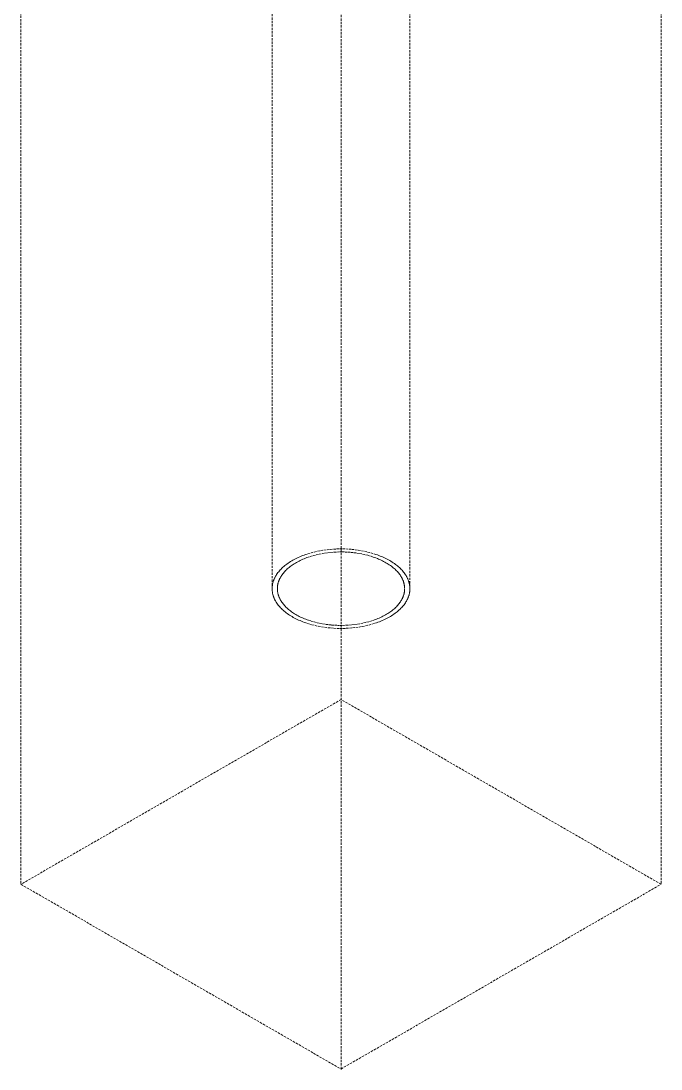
# Model space of a CAD drawing. Header units: millimetres. Extents: x -124 to 15640, y 659 to 4121.
# Drawn here: x 15286 to 15640, y 1687 to 2266 of the extents above; entities that cross this region are included whole.
import ezdxf

# ---------------------------------------------------------------- set-up
doc = ezdxf.new("R2010")
doc.units = ezdxf.units.MM
doc.linetypes.add('HIDDEN', pattern=[1.905, 1.27, -0.635])
doc.layers.add('ZANO_R_przerywana', color=7, linetype='HIDDEN', lineweight=0)

msp = doc.modelspace()

# ---------------------------------------------------------------- linework, layer by layer
at = {"layer": 'ZANO_R_przerywana'}
for p, q in [((15425.1, 1952.25), (15425.1, 2512.68)), ((15501.2, 2512.68), (15501.2, 1952.25)), ((15286.37, 2442.15), (15286.37, 1788.95)), ((15639.93, 2442.15), (15639.93, 1788.95)), ((15463.15, 1686.89), (15463.15, 2340.09)), ((15438.04, 1968.76), (15437.31, 1968.38)), ((15438.79, 1969.13), (15438.04, 1968.76)), ((15439.55, 1969.49), (15438.79, 1969.13)), ((15440.33, 1969.83), (15439.55, 1969.49)), ((15441.12, 1970.17), (15440.33, 1969.83)), ((15441.92, 1970.49), (15441.12, 1970.17)), ((15442.07, 1968.49), (15441.35, 1968.17)), ((15442.74, 1970.8), (15441.92, 1970.49)), ((15442.8, 1968.8), (15442.07, 1968.49)), ((15443.57, 1971.09), (15442.74, 1970.8)), ((15443.54, 1969.1), (15442.8, 1968.8)), ((15444.3, 1969.38), (15443.54, 1969.1)), ((15444.41, 1971.37), (15443.57, 1971.09)), ((15445.06, 1969.65), (15444.3, 1969.38)), ((15446.11, 1971.9), (15444.41, 1971.37)), ((15445.84, 1969.92), (15445.06, 1969.65)), ((15447.41, 1970.4), (15445.84, 1969.92)), ((15447.85, 1972.37), (15446.11, 1971.9)), ((15449.01, 1970.83), (15447.41, 1970.4)), ((15449.6, 1972.78), (15447.85, 1972.37)), ((15450.63, 1971.22), (15449.01, 1970.83)), ((15451.37, 1973.14), (15449.6, 1972.78)), ((15452.27, 1971.55), (15450.63, 1971.22)), ((15453.15, 1973.45), (15451.37, 1973.14)), ((15453.92, 1971.84), (15452.27, 1971.55)), ((15454.93, 1973.7), (15453.15, 1973.45)), ((15455.56, 1972.07), (15453.92, 1971.84)), ((15456.71, 1973.91), (15454.93, 1973.7)), ((15457.2, 1972.26), (15455.56, 1972.07)), ((15458.47, 1974.06), (15456.71, 1973.91)), ((15458.83, 1972.39), (15457.2, 1972.26)), ((15460.22, 1974.16), (15458.47, 1974.06)), ((15460.44, 1972.49), (15458.83, 1972.39)), ((15461.94, 1974.21), (15460.22, 1974.16)), ((15462.04, 1972.54), (15460.44, 1972.49)), ((15463.64, 1974.22), (15461.94, 1974.21)), ((15463.6, 1972.55), (15462.04, 1972.54)), ((15465.15, 1972.51), (15463.6, 1972.55)), ((15465.31, 1974.19), (15463.64, 1974.22)), ((15466.71, 1972.44), (15465.15, 1972.51)), ((15467, 1974.11), (15465.31, 1974.19)), ((15468.29, 1972.33), (15466.71, 1972.44)), ((15468.72, 1973.99), (15467, 1974.11)), ((15469.89, 1972.17), (15468.29, 1972.33)), ((15470.45, 1973.81), (15468.72, 1973.99)), ((15471.5, 1971.97), (15469.89, 1972.17)), ((15472.18, 1973.59), (15470.45, 1973.81)), ((15473.1, 1971.72), (15471.5, 1971.97)), ((15473.93, 1973.32), (15472.18, 1973.59)), ((15474.71, 1971.42), (15473.1, 1971.72)), ((15475.66, 1973), (15473.93, 1973.32)), ((15476.31, 1971.07), (15474.71, 1971.42)), ((15477.39, 1972.62), (15475.66, 1973)), ((15477.89, 1970.68), (15476.31, 1971.07)), ((15479.11, 1972.2), (15477.39, 1972.62)), ((15479.45, 1970.23), (15477.89, 1970.68)), ((15480.8, 1971.72), (15479.11, 1972.2)), ((15480.98, 1969.74), (15479.45, 1970.23)), ((15482.45, 1971.18), (15480.8, 1971.72)), ((15481.74, 1969.48), (15480.98, 1969.74)), ((15482.48, 1969.2), (15481.74, 1969.48)), ((15483.27, 1970.9), (15482.45, 1971.18)), ((15483.22, 1968.92), (15482.48, 1969.2)), ((15483.94, 1968.62), (15483.22, 1968.92)), ((15484.08, 1970.6), (15483.27, 1970.9)), ((15484.65, 1968.31), (15483.94, 1968.62)), ((15484.87, 1970.29), (15484.08, 1970.6)), ((15485.65, 1969.97), (15484.87, 1970.29)), ((15486.42, 1969.63), (15485.65, 1969.97)), ((15487.18, 1969.29), (15486.42, 1969.63)), ((15487.92, 1968.93), (15487.18, 1969.29)), ((15488.65, 1968.56), (15487.92, 1968.93)), ((15489.36, 1968.18), (15488.65, 1968.56)), ((15430.04, 1963.08), (15429.58, 1962.6)), ((15430.53, 1963.57), (15430.04, 1963.08)), ((15431.04, 1964.04), (15430.53, 1963.57)), ((15431.57, 1964.51), (15431.04, 1964.04)), ((15432.13, 1964.98), (15431.57, 1964.51)), ((15432.7, 1965.43), (15432.13, 1964.98)), ((15433.02, 1962.7), (15432.57, 1962.26)), ((15433.3, 1965.88), (15432.7, 1965.43)), ((15433.49, 1963.14), (15433.02, 1962.7)), ((15433.92, 1966.32), (15433.3, 1965.88)), ((15433.98, 1963.58), (15433.49, 1963.14)), ((15434.56, 1966.75), (15433.92, 1966.32)), ((15434.49, 1964.01), (15433.98, 1963.58)), ((15435.03, 1964.43), (15434.49, 1964.01)), ((15435.22, 1967.17), (15434.56, 1966.75)), ((15435.58, 1964.84), (15435.03, 1964.43)), ((15435.9, 1967.59), (15435.22, 1967.17)), ((15436.15, 1965.25), (15435.58, 1964.84)), ((15436.59, 1967.99), (15435.9, 1967.59)), ((15436.74, 1965.65), (15436.15, 1965.25)), ((15437.31, 1968.38), (15436.59, 1967.99)), ((15437.35, 1966.04), (15436.74, 1965.65)), ((15437.97, 1966.42), (15437.35, 1966.04)), ((15438.62, 1966.79), (15437.97, 1966.42)), ((15439.28, 1967.15), (15438.62, 1966.79)), ((15439.95, 1967.5), (15439.28, 1967.15)), ((15440.64, 1967.84), (15439.95, 1967.5)), ((15441.35, 1968.17), (15440.64, 1967.84)), ((15485.35, 1967.99), (15484.65, 1968.31)), ((15486.03, 1967.66), (15485.35, 1967.99)), ((15486.71, 1967.32), (15486.03, 1967.66)), ((15487.36, 1966.96), (15486.71, 1967.32)), ((15488, 1966.6), (15487.36, 1966.96)), ((15488.63, 1966.23), (15488, 1966.6)), ((15489.24, 1965.85), (15488.63, 1966.23)), ((15489.83, 1965.47), (15489.24, 1965.85)), ((15490.05, 1967.79), (15489.36, 1968.18)), ((15490.4, 1965.07), (15489.83, 1965.47)), ((15490.73, 1967.39), (15490.05, 1967.79)), ((15490.96, 1964.67), (15490.4, 1965.07)), ((15491.39, 1966.98), (15490.73, 1967.39)), ((15491.49, 1964.25), (15490.96, 1964.67)), ((15492.03, 1966.56), (15491.39, 1966.98)), ((15492.01, 1963.84), (15491.49, 1964.25)), ((15492.51, 1963.41), (15492.01, 1963.84)), ((15492.65, 1966.13), (15492.03, 1966.56)), ((15492.99, 1962.98), (15492.51, 1963.41)), ((15493.25, 1965.69), (15492.65, 1966.13)), ((15493.45, 1962.54), (15492.99, 1962.98)), ((15493.83, 1965.24), (15493.25, 1965.69)), ((15494.39, 1964.79), (15493.83, 1965.24)), ((15494.93, 1964.33), (15494.39, 1964.79)), ((15495.45, 1963.86), (15494.93, 1964.33)), ((15495.95, 1963.39), (15495.45, 1963.86)), ((15496.42, 1962.91), (15495.95, 1963.39)), ((15496.87, 1962.43), (15496.42, 1962.91)), ((15426.01, 1957.04), (15425.92, 1956.79)), ((15426.11, 1957.29), (15426.01, 1957.04)), ((15426.22, 1957.55), (15426.11, 1957.29)), ((15426.33, 1957.81), (15426.22, 1957.55)), ((15426.45, 1958.06), (15426.33, 1957.81)), ((15426.58, 1958.32), (15426.45, 1958.06)), ((15426.71, 1958.57), (15426.58, 1958.32)), ((15426.84, 1958.83), (15426.71, 1958.57)), ((15426.98, 1959.08), (15426.84, 1958.83)), ((15427.13, 1959.34), (15426.98, 1959.08)), ((15427.28, 1959.59), (15427.13, 1959.34)), ((15427.61, 1960.1), (15427.28, 1959.59)), ((15427.95, 1960.6), (15427.61, 1960.1)), ((15428.33, 1961.11), (15427.95, 1960.6)), ((15428.72, 1961.61), (15428.33, 1961.11)), ((15429.14, 1962.1), (15428.72, 1961.61)), ((15428.94, 1956.91), (15428.84, 1956.68)), ((15429.04, 1957.15), (15428.94, 1956.91)), ((15429.14, 1957.38), (15429.04, 1957.15)), ((15429.58, 1962.6), (15429.14, 1962.1)), ((15429.25, 1957.62), (15429.14, 1957.38)), ((15429.36, 1957.85), (15429.25, 1957.62)), ((15429.48, 1958.09), (15429.36, 1957.85)), ((15429.61, 1958.33), (15429.48, 1958.09)), ((15429.74, 1958.56), (15429.61, 1958.33)), ((15429.88, 1958.8), (15429.74, 1958.56)), ((15430.02, 1959.03), (15429.88, 1958.8)), ((15430.32, 1959.5), (15430.02, 1959.03)), ((15430.64, 1959.97), (15430.32, 1959.5)), ((15430.98, 1960.43), (15430.64, 1959.97)), ((15431.34, 1960.89), (15430.98, 1960.43)), ((15431.73, 1961.35), (15431.34, 1960.89)), ((15432.14, 1961.81), (15431.73, 1961.35)), ((15432.57, 1962.26), (15432.14, 1961.81)), ((15493.88, 1962.1), (15493.45, 1962.54)), ((15494.3, 1961.65), (15493.88, 1962.1)), ((15494.7, 1961.2), (15494.3, 1961.65)), ((15495.07, 1960.75), (15494.7, 1961.2)), ((15495.42, 1960.29), (15495.07, 1960.75)), ((15495.76, 1959.83), (15495.42, 1960.29)), ((15496.07, 1959.37), (15495.76, 1959.83)), ((15496.36, 1958.9), (15496.07, 1959.37)), ((15496.5, 1958.67), (15496.36, 1958.9)), ((15496.63, 1958.44), (15496.5, 1958.67)), ((15496.75, 1958.2), (15496.63, 1958.44)), ((15496.88, 1957.97), (15496.75, 1958.2)), ((15497.3, 1961.94), (15496.87, 1962.43)), ((15496.99, 1957.74), (15496.88, 1957.97)), ((15497.1, 1957.5), (15496.99, 1957.74)), ((15497.21, 1957.27), (15497.1, 1957.5)), ((15497.31, 1957.04), (15497.21, 1957.27)), ((15497.7, 1961.45), (15497.3, 1961.94)), ((15497.4, 1956.8), (15497.31, 1957.04)), ((15498.09, 1960.96), (15497.7, 1961.45)), ((15498.45, 1960.46), (15498.09, 1960.96)), ((15498.78, 1959.96), (15498.45, 1960.46)), ((15499.1, 1959.45), (15498.78, 1959.96)), ((15499.25, 1959.2), (15499.1, 1959.45)), ((15499.39, 1958.95), (15499.25, 1959.2)), ((15499.53, 1958.7), (15499.39, 1958.95)), ((15499.66, 1958.44), (15499.53, 1958.7)), ((15499.78, 1958.19), (15499.66, 1958.44)), ((15499.9, 1957.94), (15499.78, 1958.19)), ((15500.02, 1957.68), (15499.9, 1957.94)), ((15500.13, 1957.43), (15500.02, 1957.68)), ((15500.23, 1957.18), (15500.13, 1957.43)), ((15500.33, 1956.92), (15500.23, 1957.18)), ((15500.42, 1956.67), (15500.33, 1956.92)), ((15425.11, 1952.78), (15425.1, 1952.54)), ((15425.1, 1952.54), (15425.1, 1952.3)), ((15425.1, 1952.25), (15425.1, 1952.01)), ((15425.1, 1952.01), (15425.11, 1951.77)), ((15425.12, 1953.03), (15425.11, 1952.78)), ((15425.11, 1951.77), (15425.12, 1951.52)), ((15425.14, 1953.27), (15425.12, 1953.03)), ((15425.12, 1951.52), (15425.14, 1951.28)), ((15425.16, 1953.52), (15425.14, 1953.27)), ((15425.14, 1951.28), (15425.16, 1951.03)), ((15425.19, 1953.76), (15425.16, 1953.52)), ((15425.22, 1954.01), (15425.19, 1953.76)), ((15425.26, 1954.26), (15425.22, 1954.01)), ((15425.3, 1954.51), (15425.26, 1954.26)), ((15425.35, 1954.76), (15425.3, 1954.51)), ((15425.4, 1955.01), (15425.35, 1954.76)), ((15425.46, 1955.26), (15425.4, 1955.01)), ((15425.52, 1955.52), (15425.46, 1955.26)), ((15425.59, 1955.77), (15425.52, 1955.52)), ((15425.66, 1956.02), (15425.59, 1955.77)), ((15425.74, 1956.28), (15425.66, 1956.02)), ((15425.83, 1956.53), (15425.74, 1956.28)), ((15425.92, 1956.79), (15425.83, 1956.53)), ((15428.01, 1952.74), (15428, 1952.52)), ((15428, 1952.52), (15428, 1952.29)), ((15428, 1952.25), (15428, 1952.03)), ((15428, 1952.03), (15428.01, 1951.81)), ((15428.02, 1952.97), (15428.01, 1952.74)), ((15428.01, 1951.81), (15428.02, 1951.58)), ((15428.04, 1953.19), (15428.02, 1952.97)), ((15428.02, 1951.58), (15428.03, 1951.35)), ((15428.03, 1951.35), (15428.05, 1951.13)), ((15428.06, 1953.42), (15428.04, 1953.19)), ((15428.05, 1951.13), (15428.08, 1950.9)), ((15428.08, 1953.65), (15428.06, 1953.42)), ((15428.11, 1953.88), (15428.08, 1953.65)), ((15428.15, 1954.11), (15428.11, 1953.88)), ((15428.18, 1954.34), (15428.15, 1954.11)), ((15428.23, 1954.57), (15428.18, 1954.34)), ((15428.28, 1954.8), (15428.23, 1954.57)), ((15428.33, 1955.03), (15428.28, 1954.8)), ((15428.39, 1955.27), (15428.33, 1955.03)), ((15428.45, 1955.5), (15428.39, 1955.27)), ((15428.52, 1955.74), (15428.45, 1955.5)), ((15428.59, 1955.97), (15428.52, 1955.74)), ((15428.67, 1956.2), (15428.59, 1955.97)), ((15428.75, 1956.44), (15428.67, 1956.2)), ((15428.84, 1956.68), (15428.75, 1956.44)), ((15497.5, 1956.57), (15497.4, 1956.8)), ((15497.58, 1956.33), (15497.5, 1956.57)), ((15497.66, 1956.1), (15497.58, 1956.33)), ((15497.74, 1955.87), (15497.66, 1956.1)), ((15497.81, 1955.64), (15497.74, 1955.87)), ((15497.87, 1955.4), (15497.81, 1955.64)), ((15497.93, 1955.17), (15497.87, 1955.4)), ((15497.99, 1954.94), (15497.93, 1955.17)), ((15498.04, 1954.71), (15497.99, 1954.94)), ((15498.09, 1954.48), (15498.04, 1954.71)), ((15498.13, 1954.25), (15498.09, 1954.48)), ((15498.17, 1954.02), (15498.13, 1954.25)), ((15498.2, 1953.79), (15498.17, 1954.02)), ((15498.23, 1953.57), (15498.2, 1953.79)), ((15498.25, 1953.34), (15498.23, 1953.57)), ((15498.24, 1951.09), (15498.26, 1951.31)), ((15498.27, 1953.11), (15498.25, 1953.34)), ((15498.26, 1951.31), (15498.28, 1951.54)), ((15498.28, 1952.89), (15498.27, 1953.11)), ((15498.29, 1952.66), (15498.28, 1952.89)), ((15498.28, 1951.54), (15498.29, 1951.77)), ((15498.3, 1952.44), (15498.29, 1952.66)), ((15498.29, 1951.77), (15498.3, 1951.99)), ((15498.3, 1951.99), (15498.3, 1952.25)), ((15500.51, 1956.42), (15500.42, 1956.67)), ((15500.59, 1956.17), (15500.51, 1956.42)), ((15500.67, 1955.92), (15500.59, 1956.17)), ((15500.74, 1955.66), (15500.67, 1955.92)), ((15500.8, 1955.41), (15500.74, 1955.66)), ((15500.86, 1955.16), (15500.8, 1955.41)), ((15500.92, 1954.91), (15500.86, 1955.16)), ((15500.97, 1954.66), (15500.92, 1954.91)), ((15501.01, 1954.42), (15500.97, 1954.66)), ((15501.05, 1954.17), (15501.01, 1954.42)), ((15501.09, 1953.92), (15501.05, 1954.17)), ((15501.12, 1953.67), (15501.09, 1953.92)), ((15501.14, 1953.43), (15501.12, 1953.67)), ((15501.16, 1953.18), (15501.14, 1953.43)), ((15501.14, 1950.99), (15501.16, 1951.24)), ((15501.18, 1952.94), (15501.16, 1953.18)), ((15501.16, 1951.24), (15501.18, 1951.48)), ((15501.19, 1952.7), (15501.18, 1952.94)), ((15501.18, 1951.48), (15501.19, 1951.73)), ((15501.2, 1952.46), (15501.19, 1952.7)), ((15501.19, 1951.73), (15501.2, 1951.97)), ((15501.2, 1951.97), (15501.2, 1952.25)), ((15425.16, 1951.03), (15425.18, 1950.79)), ((15425.18, 1950.79), (15425.22, 1950.54)), ((15425.22, 1950.54), (15425.25, 1950.29)), ((15425.25, 1950.29), (15425.29, 1950.04)), ((15425.29, 1950.04), (15425.34, 1949.79)), ((15425.34, 1949.79), (15425.39, 1949.54)), ((15425.39, 1949.54), (15425.45, 1949.29)), ((15425.45, 1949.29), (15425.51, 1949.03)), ((15425.51, 1949.03), (15425.58, 1948.78)), ((15425.58, 1948.78), (15425.65, 1948.53)), ((15425.65, 1948.53), (15425.73, 1948.27)), ((15425.73, 1948.27), (15425.81, 1948.02)), ((15425.81, 1948.02), (15425.9, 1947.77)), ((15425.9, 1947.77), (15426, 1947.51)), ((15426, 1947.51), (15426.1, 1947.26)), ((15426.1, 1947.26), (15426.2, 1947)), ((15426.2, 1947), (15426.31, 1946.75)), ((15426.31, 1946.75), (15426.43, 1946.49)), ((15426.43, 1946.49), (15426.55, 1946.24)), ((15426.55, 1946.24), (15426.68, 1945.98)), ((15426.68, 1945.98), (15426.82, 1945.73)), ((15426.82, 1945.73), (15426.96, 1945.48)), ((15426.96, 1945.48), (15427.1, 1945.22)), ((15428.08, 1950.9), (15428.11, 1950.67)), ((15428.11, 1950.67), (15428.14, 1950.44)), ((15428.14, 1950.44), (15428.18, 1950.21)), ((15428.18, 1950.21), (15428.22, 1949.98)), ((15428.22, 1949.98), (15428.27, 1949.74)), ((15428.27, 1949.74), (15428.32, 1949.51)), ((15428.32, 1949.51), (15428.38, 1949.28)), ((15428.38, 1949.28), (15428.44, 1949.05)), ((15428.44, 1949.05), (15428.51, 1948.81)), ((15428.51, 1948.81), (15428.58, 1948.58)), ((15428.58, 1948.58), (15428.66, 1948.34)), ((15428.66, 1948.34), (15428.74, 1948.11)), ((15428.74, 1948.11), (15428.83, 1947.87)), ((15428.83, 1947.87), (15428.92, 1947.64)), ((15428.92, 1947.64), (15429.02, 1947.4)), ((15429.02, 1947.4), (15429.12, 1947.17)), ((15429.12, 1947.17), (15429.23, 1946.93)), ((15429.23, 1946.93), (15429.34, 1946.7)), ((15429.34, 1946.7), (15429.46, 1946.46)), ((15429.46, 1946.46), (15429.58, 1946.23)), ((15429.58, 1946.23), (15429.71, 1945.99)), ((15429.71, 1945.99), (15429.85, 1945.76)), ((15429.85, 1945.76), (15430.13, 1945.29)), ((15495.98, 1945.01), (15496.28, 1945.48)), ((15496.28, 1945.48), (15496.42, 1945.71)), ((15496.42, 1945.71), (15496.56, 1945.95)), ((15496.56, 1945.95), (15496.69, 1946.18)), ((15496.69, 1946.18), (15496.81, 1946.42)), ((15496.81, 1946.42), (15496.93, 1946.65)), ((15496.93, 1946.65), (15497.05, 1946.89)), ((15497.05, 1946.89), (15497.16, 1947.13)), ((15497.16, 1947.13), (15497.26, 1947.36)), ((15497.26, 1947.36), (15497.36, 1947.6)), ((15497.36, 1947.6), (15497.45, 1947.83)), ((15497.45, 1947.83), (15497.54, 1948.07)), ((15497.54, 1948.07), (15497.63, 1948.3)), ((15497.63, 1948.3), (15497.7, 1948.54)), ((15497.7, 1948.54), (15497.78, 1948.77)), ((15497.78, 1948.77), (15497.85, 1949.01)), ((15497.85, 1949.01), (15497.91, 1949.24)), ((15497.91, 1949.24), (15497.97, 1949.47)), ((15497.97, 1949.47), (15498.02, 1949.71)), ((15498.02, 1949.71), (15498.07, 1949.94)), ((15498.07, 1949.94), (15498.11, 1950.17)), ((15498.11, 1950.17), (15498.15, 1950.4)), ((15498.15, 1950.4), (15498.19, 1950.63)), ((15498.19, 1950.63), (15498.22, 1950.86)), ((15498.22, 1950.86), (15498.24, 1951.09)), ((15499.17, 1945.17), (15499.31, 1945.43)), ((15499.31, 1945.43), (15499.46, 1945.68)), ((15499.46, 1945.68), (15499.59, 1945.94)), ((15499.59, 1945.94), (15499.72, 1946.19)), ((15499.72, 1946.19), (15499.85, 1946.45)), ((15499.85, 1946.45), (15499.96, 1946.7)), ((15499.96, 1946.7), (15500.08, 1946.96)), ((15500.08, 1946.96), (15500.18, 1947.21)), ((15500.18, 1947.21), (15500.28, 1947.47)), ((15500.28, 1947.47), (15500.38, 1947.72)), ((15500.38, 1947.72), (15500.47, 1947.98)), ((15500.47, 1947.98), (15500.56, 1948.23)), ((15500.56, 1948.23), (15500.63, 1948.49)), ((15500.63, 1948.49), (15500.71, 1948.74)), ((15500.71, 1948.74), (15500.78, 1948.99)), ((15500.78, 1948.99), (15500.84, 1949.24)), ((15500.84, 1949.24), (15500.9, 1949.5)), ((15500.9, 1949.5), (15500.95, 1949.75)), ((15500.95, 1949.75), (15501, 1950)), ((15501, 1950), (15501.04, 1950.25)), ((15501.04, 1950.25), (15501.08, 1950.5)), ((15501.08, 1950.5), (15501.11, 1950.74)), ((15501.11, 1950.74), (15501.14, 1950.99)), ((15427.1, 1945.22), (15427.41, 1944.71)), ((15427.41, 1944.71), (15427.74, 1944.21)), ((15427.74, 1944.21), (15428.1, 1943.71)), ((15428.1, 1943.71), (15428.47, 1943.21)), ((15428.47, 1943.21), (15428.88, 1942.71)), ((15428.88, 1942.71), (15429.3, 1942.22)), ((15429.3, 1942.22), (15429.75, 1941.73)), ((15429.75, 1941.73), (15430.22, 1941.25)), ((15430.13, 1945.29), (15430.44, 1944.82)), ((15430.22, 1941.25), (15430.71, 1940.77)), ((15430.44, 1944.82), (15430.77, 1944.36)), ((15430.71, 1940.77), (15431.23, 1940.3)), ((15430.77, 1944.36), (15431.12, 1943.9)), ((15431.12, 1943.9), (15431.49, 1943.44)), ((15431.23, 1940.3), (15431.76, 1939.83)), ((15431.49, 1943.44), (15431.88, 1942.98)), ((15431.76, 1939.83), (15432.32, 1939.38)), ((15431.88, 1942.98), (15432.29, 1942.53)), ((15432.29, 1942.53), (15432.73, 1942.09)), ((15432.73, 1942.09), (15433.18, 1941.65)), ((15433.18, 1941.65), (15433.66, 1941.21)), ((15433.66, 1941.21), (15434.16, 1940.78)), ((15434.16, 1940.78), (15434.67, 1940.36)), ((15434.67, 1940.36), (15435.21, 1939.94)), ((15435.21, 1939.94), (15435.76, 1939.53)), ((15490.15, 1939.26), (15490.72, 1939.67)), ((15490.72, 1939.67), (15491.27, 1940.08)), ((15491.27, 1940.08), (15491.81, 1940.5)), ((15491.81, 1940.5), (15492.32, 1940.93)), ((15492.32, 1940.93), (15492.81, 1941.36)), ((15492.81, 1941.36), (15493.28, 1941.8)), ((15493.28, 1941.8), (15493.73, 1942.25)), ((15493.73, 1942.25), (15494.16, 1942.7)), ((15494.16, 1942.7), (15494.57, 1943.16)), ((15494.17, 1939.53), (15494.72, 1940)), ((15494.57, 1943.16), (15494.95, 1943.61)), ((15494.72, 1940), (15495.26, 1940.47)), ((15494.95, 1943.61), (15495.32, 1944.08)), ((15495.26, 1940.47), (15495.77, 1940.94)), ((15495.32, 1944.08), (15495.66, 1944.54)), ((15495.66, 1944.54), (15495.98, 1945.01)), ((15495.77, 1940.94), (15496.25, 1941.42)), ((15496.25, 1941.42), (15496.72, 1941.91)), ((15496.72, 1941.91), (15497.16, 1942.4)), ((15497.16, 1942.4), (15497.58, 1942.9)), ((15497.58, 1942.9), (15497.97, 1943.4)), ((15497.97, 1943.4), (15498.34, 1943.9)), ((15498.34, 1943.9), (15498.69, 1944.41)), ((15498.69, 1944.41), (15499.01, 1944.92)), ((15499.01, 1944.92), (15499.17, 1945.17)), ((15432.32, 1939.38), (15432.9, 1938.93)), ((15432.9, 1938.93), (15433.5, 1938.48)), ((15433.5, 1938.48), (15434.12, 1938.05)), ((15434.12, 1938.05), (15434.76, 1937.62)), ((15434.76, 1937.62), (15435.42, 1937.21)), ((15435.42, 1937.21), (15436.1, 1936.8)), ((15435.76, 1939.53), (15436.33, 1939.13)), ((15436.1, 1936.8), (15436.79, 1936.41)), ((15436.33, 1939.13), (15436.93, 1938.74)), ((15436.79, 1936.41), (15437.51, 1936.02)), ((15436.93, 1938.74), (15437.53, 1938.36)), ((15437.51, 1936.02), (15438.23, 1935.65)), ((15437.53, 1938.36), (15438.16, 1937.98)), ((15438.16, 1937.98), (15438.8, 1937.62)), ((15438.23, 1935.65), (15438.98, 1935.29)), ((15438.8, 1937.62), (15439.46, 1937.26)), ((15438.98, 1935.29), (15439.74, 1934.94)), ((15439.46, 1937.26), (15440.13, 1936.92)), ((15439.74, 1934.94), (15440.51, 1934.6)), ((15440.13, 1936.92), (15440.82, 1936.58)), ((15440.51, 1934.6), (15441.3, 1934.27)), ((15440.82, 1936.58), (15441.52, 1936.26)), ((15441.3, 1934.27), (15442.09, 1933.96)), ((15441.52, 1936.26), (15442.24, 1935.94)), ((15442.09, 1933.96), (15442.9, 1933.65)), ((15442.24, 1935.94), (15442.96, 1935.64)), ((15442.96, 1935.64), (15443.7, 1935.35)), ((15443.7, 1935.35), (15444.45, 1935.07)), ((15444.45, 1935.07), (15445.2, 1934.8)), ((15445.2, 1934.8), (15446.74, 1934.31)), ((15446.74, 1934.31), (15448.31, 1933.86)), ((15448.31, 1933.86), (15449.91, 1933.46)), ((15477.29, 1933.67), (15478.89, 1934.11)), ((15478.89, 1934.11), (15480.46, 1934.59)), ((15480.46, 1934.59), (15481.24, 1934.85)), ((15481.24, 1934.85), (15482, 1935.13)), ((15482, 1935.13), (15482.76, 1935.41)), ((15482.76, 1935.41), (15483.5, 1935.71)), ((15483.5, 1935.71), (15484.23, 1936.01)), ((15483.56, 1933.71), (15484.37, 1934.02)), ((15484.23, 1936.01), (15484.95, 1936.33)), ((15484.37, 1934.02), (15485.18, 1934.34)), ((15484.95, 1936.33), (15485.65, 1936.66)), ((15485.18, 1934.34), (15485.97, 1934.68)), ((15485.65, 1936.66), (15486.34, 1937.01)), ((15485.97, 1934.68), (15486.75, 1935.02)), ((15486.34, 1937.01), (15487.02, 1937.36)), ((15486.75, 1935.02), (15487.51, 1935.38)), ((15487.02, 1937.36), (15487.68, 1937.72)), ((15487.51, 1935.38), (15488.26, 1935.75)), ((15487.68, 1937.72), (15488.32, 1938.09)), ((15488.26, 1935.75), (15488.99, 1936.13)), ((15488.32, 1938.09), (15488.95, 1938.47)), ((15488.95, 1938.47), (15489.56, 1938.86)), ((15488.99, 1936.13), (15489.7, 1936.52)), ((15489.56, 1938.86), (15490.15, 1939.26)), ((15489.7, 1936.52), (15490.4, 1936.92)), ((15490.4, 1936.92), (15491.08, 1937.33)), ((15491.08, 1937.33), (15491.74, 1937.76)), ((15491.74, 1937.76), (15492.38, 1938.19)), ((15492.38, 1938.19), (15492.99, 1938.63)), ((15492.99, 1938.63), (15493.59, 1939.08)), ((15493.59, 1939.08), (15494.17, 1939.53)), ((15442.9, 1933.65), (15443.72, 1933.36)), ((15443.72, 1933.36), (15445.39, 1932.82)), ((15445.39, 1932.82), (15447.09, 1932.34)), ((15447.09, 1932.34), (15448.81, 1931.9)), ((15448.81, 1931.9), (15450.55, 1931.52)), ((15449.91, 1933.46), (15451.51, 1933.1)), ((15450.55, 1931.52), (15452.3, 1931.2)), ((15451.51, 1933.1), (15453.13, 1932.8)), ((15452.3, 1931.2), (15454.06, 1930.92)), ((15453.13, 1932.8), (15454.75, 1932.55)), ((15454.06, 1930.92), (15455.81, 1930.7)), ((15454.75, 1932.55), (15456.37, 1932.34)), ((15455.81, 1930.7), (15457.55, 1930.53)), ((15456.37, 1932.34), (15457.97, 1932.18)), ((15457.55, 1930.53), (15459.27, 1930.4)), ((15457.97, 1932.18), (15459.57, 1932.07)), ((15459.27, 1930.4), (15460.98, 1930.32)), ((15459.57, 1932.07), (15461.14, 1931.99)), ((15460.98, 1930.32), (15462.66, 1930.29)), ((15461.14, 1931.99), (15462.69, 1931.96)), ((15462.66, 1930.29), (15464.35, 1930.3)), ((15462.69, 1931.96), (15464.26, 1931.97)), ((15464.26, 1931.97), (15465.85, 1932.02)), ((15464.35, 1930.3), (15466.08, 1930.35)), ((15465.85, 1932.02), (15467.47, 1932.11)), ((15466.08, 1930.35), (15467.82, 1930.45)), ((15467.47, 1932.11), (15469.1, 1932.25)), ((15467.82, 1930.45), (15469.59, 1930.6)), ((15469.1, 1932.25), (15470.74, 1932.44)), ((15469.59, 1930.6), (15471.36, 1930.8)), ((15470.74, 1932.44), (15472.38, 1932.67)), ((15471.36, 1930.8), (15473.14, 1931.06)), ((15472.38, 1932.67), (15474.03, 1932.96)), ((15473.14, 1931.06), (15474.92, 1931.36)), ((15474.03, 1932.96), (15475.66, 1933.29)), ((15474.92, 1931.36), (15476.7, 1931.73)), ((15475.66, 1933.29), (15477.29, 1933.67)), ((15476.7, 1931.73), (15478.45, 1932.14)), ((15478.45, 1932.14), (15480.19, 1932.61)), ((15480.19, 1932.61), (15481.89, 1933.14)), ((15481.89, 1933.14), (15482.73, 1933.42)), ((15482.73, 1933.42), (15483.56, 1933.71)), ((15463.15, 1891.02), (15286.37, 1788.95)), ((15639.93, 1788.95), (15463.15, 1891.02)), ((15286.37, 1788.95), (15463.15, 1686.89)), ((15463.15, 1686.89), (15639.93, 1788.95))]:
    msp.add_line(p, q, dxfattribs=at)

doc.saveas('drawing.dxf')
